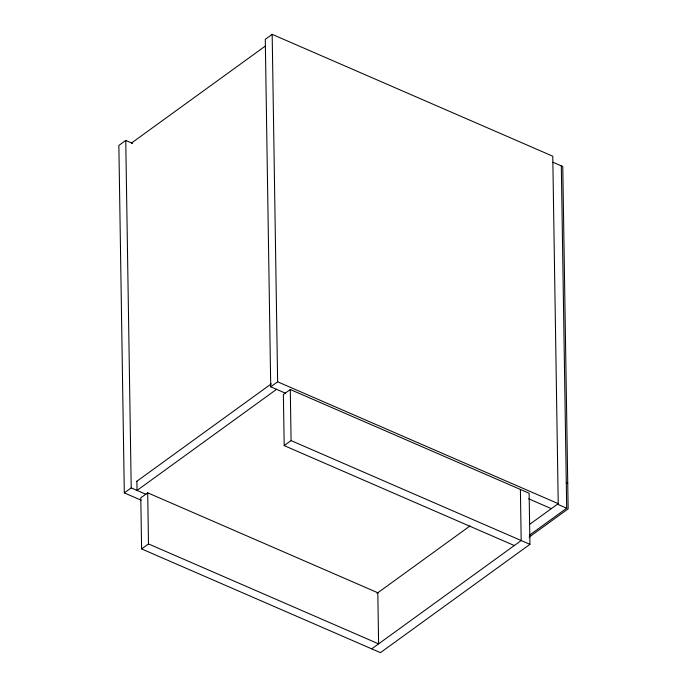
<?xml version="1.0" encoding="UTF-8"?>
<svg xmlns="http://www.w3.org/2000/svg" width="687" height="687" viewBox="0 0 687 687"><rect width="100%" height="100%" fill="white"/><g stroke="black" fill="none" stroke-linecap="round" stroke-linejoin="round"><path stroke-width="1.03" d="M132.651 143.437L125.755 140.44L118.86 145.438L124.313 492.888L141.05 500.162M529.668 524.353L558.23 503.657L552.769 156.207L272.172 34.35L265.276 39.348L270.73 386.798L285.5 393.213M131.5 143.033L265.105 46.218M136.816 481.278L271.288 383.844M124.313 492.888L131.217 487.89L125.755 140.44M270.73 386.798L277.634 381.8L272.172 34.35M276.56 389.331L137.039 490.424L136.893 481.226M141.599 548.922L148.495 543.924L378.606 643.856L377.807 592.761L147.696 492.828L140.792 497.826L141.599 548.922L380.443 652.65L529.935 544.336L529.127 493.24L290.283 389.512L283.379 394.51L284.186 445.605L514.297 545.538M284.186 445.605L291.082 440.607L290.283 389.512M376.991 593.353L469.985 525.967M371.71 648.854L521.193 540.54L520.394 489.445M529.394 535.242L566.689 508.217L561.313 165.885M529.11 537.131L568.14 508.852L562.765 166.512L553.009 162.278M566.286 482.669L567.745 483.304M277.634 381.8L558.23 503.657M557.466 504.215L566.689 508.217M528.689 498.822L551.335 508.655M291.082 440.607L529.935 544.336M131.217 487.89L145.979 494.305M147.696 492.828L148.495 543.924"/></g></svg>
